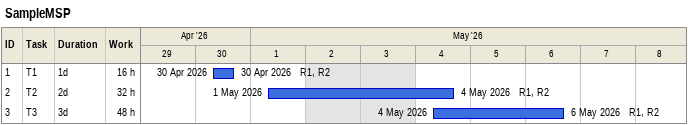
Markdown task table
SampleMSP

| ID | Task | Duration | Start | Finish | Resources | Work (h) |
|---|---|---|---|---|---|---|
| 1 | T1 | 1d | 2026-04-30 | 2026-04-30 | R1, R2 | 16 |
| 2 | T2 | 2d | 2026-05-01 | 2026-05-04 | R1, R2 | 32 |
| 3 | T3 | 3d | 2026-05-04 | 2026-05-06 | R1, R2 | 48 |
